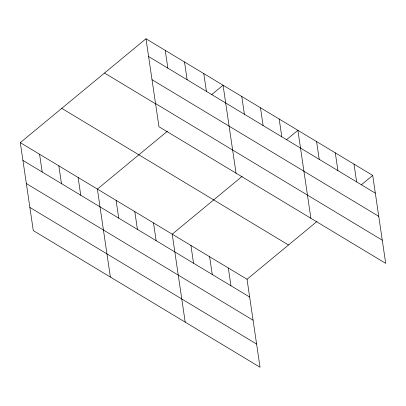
<?xml version="1.0" encoding="UTF-8"?>
<svg xmlns="http://www.w3.org/2000/svg" width="406" height="406" viewBox="0 0 406 406"><rect width="100%" height="100%" fill="white"/><g stroke="black" fill="none" stroke-linecap="round" stroke-linejoin="round"><path stroke-width="0.61" d="M20.3 142.633L247.036 279.267L260.028 367.237L33.292 230.603L20.3 142.633L145.972 38.763L372.708 175.397L385.7 263.367L158.964 126.733L145.972 38.763M167.348 131.27L97.389 189.089L110.381 277.059M211.622 94.674L223.061 85.219L236.053 173.189M242.174 176.356L172.215 234.176L185.202 322.146M286.448 139.76L297.887 130.306L310.879 218.276M247.036 279.267L316.995 221.443M361.269 184.852L372.708 175.397M148.596 56.53L375.332 193.165M152.017 79.698L378.752 216.332M155.544 103.566L382.279 240.2M104.499 73.039L155.894 104.012M61.773 108.356L288.509 244.991M22.924 160.4L249.66 297.035M26.344 183.568L253.08 320.202M29.871 207.436L256.607 344.07M354.002 164.125L356.625 181.888M335.3 152.849L337.924 170.616M316.594 141.577L319.217 159.345M279.181 119.034L281.805 136.802M260.474 107.763L263.098 125.53M241.768 96.491L244.392 114.259M203.792 73.603L206.415 91.37M228.329 267.996L230.953 285.758M184.517 61.991L187.141 79.759M209.623 256.724L212.247 274.486M165.247 50.38L167.871 68.142M190.921 245.447L193.545 263.215M153.509 222.904L156.132 240.672M134.802 211.633L137.426 229.4M116.096 200.361L118.719 218.129M78.119 177.473L80.743 195.24M58.845 165.861L61.468 183.629M39.575 154.25L42.199 172.012"/></g></svg>
